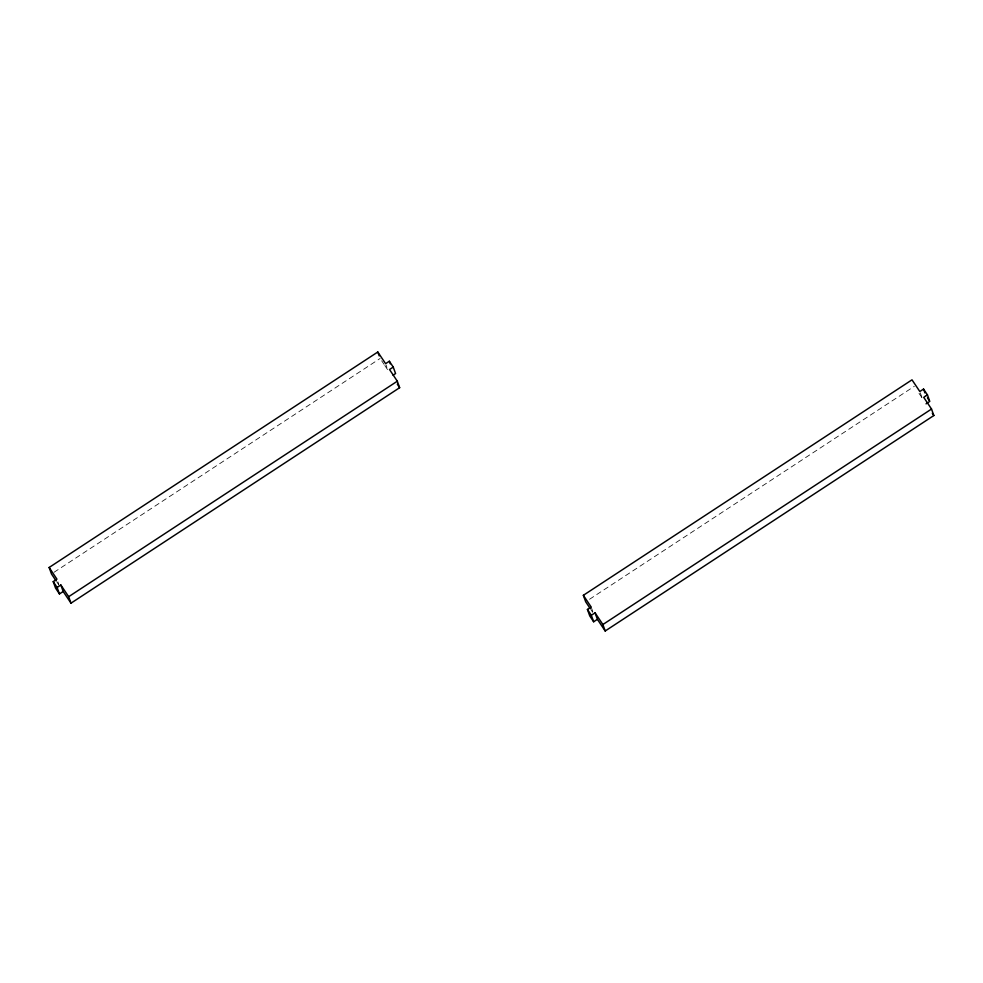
<?xml version="1.0" encoding="UTF-8"?>
<svg xmlns="http://www.w3.org/2000/svg" width="983" height="983" viewBox="0 0 983 983"><rect width="100%" height="100%" fill="white"/><g stroke="black" fill="none" stroke-linecap="round" stroke-linejoin="round"><path stroke-width="0.74" stroke-dasharray="4.92 3.69" d="M54.04 572.278L380.114 358.476M589.53 599.274L914.325 386.307M919.019 393.323L922.14 397.992L925.875 395.547M591.152 609.976L592.712 612.311M381.687 360.81L384.021 364.324M384.808 365.492L387.929 370.161L386.073 364.976M56.94 582.145L59.275 585.647M920.285 392.807L922.14 397.992M591.164 606.99L593.019 612.176M57.886 581.752L58.82 584.344"/><path stroke-width="1.47" d="M56.154 580.978L51.472 573.961L49.15 567.474L377.804 352L385.606 363.685L389.342 361.228L393.249 367.077L395.571 373.552L393.077 375.187M59.447 593.941L57.125 587.453L60.86 585.008L63.182 591.483L59.447 593.941L55.54 588.092L53.229 581.617L56.953 579.159L49.15 567.474M393.249 367.077L389.514 369.522L397.316 381.207L399.639 387.695L70.997 603.169L63.182 591.483M70.997 603.169L68.675 596.693L397.316 381.207M590.365 608.809L585.684 601.793L583.361 595.305L912.003 379.831L919.818 391.517L923.553 389.059L927.46 394.908L929.771 401.383L926.047 403.841M593.658 621.772L591.336 615.284L595.071 612.839L597.394 619.315L593.658 621.772L589.751 615.923L587.429 609.448L591.164 606.99L583.361 595.305M927.46 394.908L923.725 397.353L931.528 409.039L933.85 415.526L605.196 631L597.394 619.315M605.196 631L602.886 624.524L931.528 409.039M927.436 397.882L928.996 400.216M932.289 413.179L933.85 415.526M595.071 612.839L602.886 624.524M587.429 609.448L591.336 615.284M397.292 384.181L399.639 387.695M60.86 585.008L68.675 596.693M53.229 581.617L57.125 587.453M923.553 389.059L924.942 392.954M389.342 361.228L390.263 363.821M377.804 352L379.192 355.883"/></g></svg>
